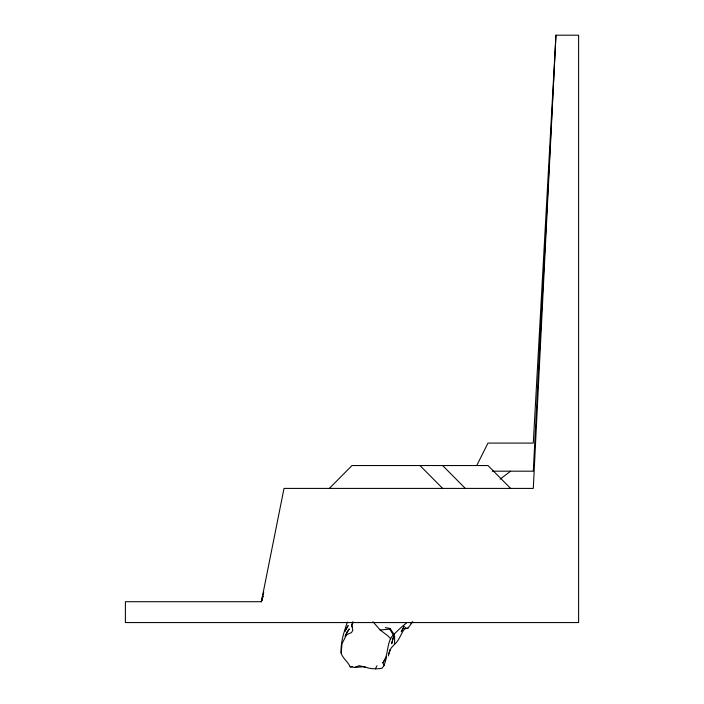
<?xml version="1.0" encoding="UTF-8"?>
<svg xmlns="http://www.w3.org/2000/svg" width="704" height="704" viewBox="0 0 704 704"><rect width="100%" height="100%" fill="white"/><g stroke="black" fill="none" stroke-linecap="round" stroke-linejoin="round"><path stroke-width="1.06" d="M388.432 654.324L391.16 647.997L394.583 644.318L394.601 635.844M384.155 665.403L382.782 662.763L386.663 656.92L384.155 665.403L381.99 668.228C376.094 669.319 369.776 668.967 364.197 666.706L354.772 667.383L350.178 666.864C348.014 661.681 342.857 658.495 341.141 653.215L342.012 643.632L346.57 634.806L351.516 632.553L352.854 630.238L351.657 625.214L352.915 621.632M262.909 596.464L261.36 601.718L284.02 488.409L533.289 488.409L555.949 35.2L578.609 35.2L578.609 622.565L125.391 622.565L125.391 601.718L261.36 601.718L262.979 596.499M347.389 622.019C343.974 631.963 340.446 642.558 341.141 653.215M394.02 634.48L391.67 643.702L393.193 638.097M261.36 601.718L263.727 592.178M388.388 655.908L390.042 649.387M412.87 621.702L407.95 628.144L404.932 628.76L405.706 627.598C400.99 632.57 399.881 639.778 394.583 644.318M382.782 662.763C389.338 654.544 385.862 642.752 393.272 634.946C397.382 631.013 401.65 626.578 406.331 623.154M476.872 465.265L487.96 443.089L533.289 443.089L555.949 35.2L533.289 471.187L492.281 471.187M404.131 626.058L401.254 631.734L404.017 626.498M375.364 668.8L376.974 665.773M345.066 631.101L348.119 625.539L344.854 631.356M352.968 622.943L351.657 625.214L352.502 627.062M372.882 621.676L380.195 630.027L389.69 629.077L390.201 628.531L393.747 633.961M329.34 488.409L352 465.538L487.96 465.538L510.62 488.409M500.166 479.134L510.62 471.187M412.104 622.116L410.564 622.943L411.374 623.286M354.772 667.383L359.207 665.702L365.438 667.225M350.178 666.864L352.202 666.477M405.275 628.61L407.95 628.144M385.308 627.581L390.201 628.531M380.195 630.027L387.763 635.712L390.79 638.871M442.64 465.538L465.3 488.409M419.98 465.538L442.64 488.409M389.69 629.077L393.272 634.946M347.019 632.025L345.118 636.354L349.281 628.901L347.019 632.025"/></g></svg>
